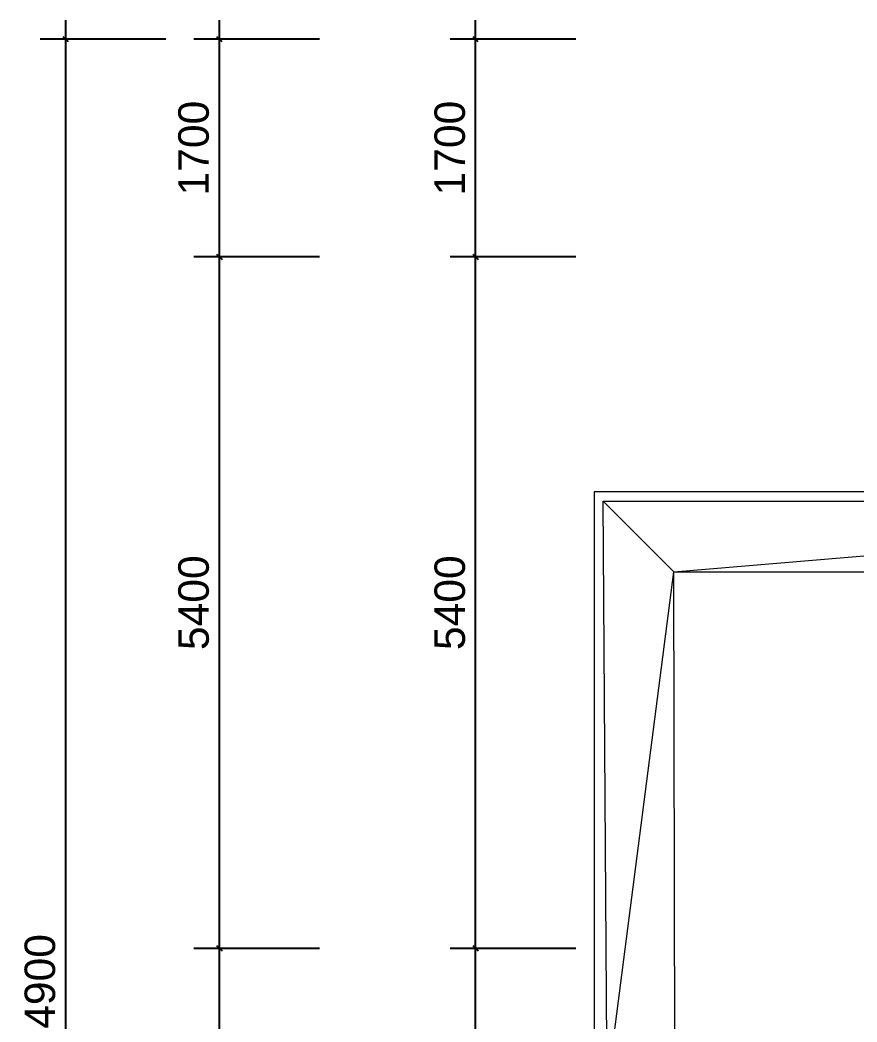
# Model space of a CAD drawing. Header units: millimetres. Extents: x -20510 to 108935, y -243239 to 20306.
# Drawn here: x -10757 to -4223, y -132774 to -124950 of the extents above; entities that cross this region are included whole.
import ezdxf

# ---------------------------------------------------------------- set-up
doc = ezdxf.new("R2010")
doc.units = ezdxf.units.MM
doc.layers.add('A-ANNO-DIMS', color=1, linetype='Continuous', lineweight=9)
doc.layers.add('G-IMPT', color=8, linetype='Continuous', lineweight=9)
doc.styles.add('Arial_5', font='arial.ttf', dxfattribs={"height": 238.125})
doc.dimstyles.new('SecretInternalLinAngDimStyle5p4736185', dxfattribs={"dimscale": 304.8, "dimtxt": 242.94927, "dimasz": 0.130208, "dimexe": 0.656168, "dimexo": 0.0625, "dimgap": 0.260417, "dimtad": 1, "dimdec": 0, "dimrnd": 100, "dimzin": 0, "dimdsep": 46, "dimtxsty": 'Arial_5', "dimblk1": 'OBLIQUE', "dimblk2": 'OBLIQUE', "dimsah": 1, "dimcen": 0.09, "dimdle": 0.492126, "dimazin": 0, "dimtfac": 1, "dimtdec": 4, "dimtix": 1, "dimtmove": 0, "dimatfit": 3, "dimfxl": 2.624672, "dimfxlon": 1, "dimtvp": 1, "dimtolj": 1, "dimtzin": 0, "dimarcsym": 2})

# ---------------------------------------------------------------- blocks, each defined once
blk = doc.blocks.new('Mat_Tien_3dsMax - Sync_3dsMax_To_Revit-2401403-05_MẶT BẰNG TẦNG ÁP MÁI')
at = {"layer": 'G-IMPT'}
for p, q in [((-6674.1, 4764.5), (-6674.1, 0)), ((50, 4764.5), (-6674.1, 4764.5)), ((-6574.1, 0), (-6603.4, 4693.8)), ((-6603.4, 4693.8), (50, 4693.8)), ((-6603.4, 4693.8), (-6051.8, 4142.2)), ((-6051.8, 4142.2), (50, 4656)), ((-6574.6, 87.5), (-6051.8, 4142.2)), ((-6051.8, 4142.2), (-300, 4142.4)), ((-6045.1, 0), (-6051.8, 4142.2))]:
    blk.add_line(p, q, dxfattribs=at)
blk = doc.blocks.new('Mat_Tien_3dsMax - Mat_Tien_3dsMax-2387879-05_MẶT BẰNG TẦNG ÁP MÁI')
blk.add_blockref('Mat_Tien_3dsMax - Sync_3dsMax_To_Revit-2401403-05_MẶT BẰNG TẦNG ÁP MÁI', (0, 0))
blk = doc.blocks.new('_Oblique')
at = {"color": 0, "linetype": 'ByBlock', "lineweight": -2}
blk.add_line((-0.5, -0.5), (0.5, 0.5), dxfattribs=at)
blk = doc.blocks.new('DIMBLOCK76-05_MẶT BẰNG TẦNG ÁP MÁI')
at = {"layer": 'A-ANNO-DIMS', "color": 0, "lineweight": -2, "transparency": 16777216}
for p, q in [((-10400, -140150), (-10400, -124950)), ((-9619.1, -125100), (-10600, -125100)), ((-9619.1, -140000), (-10600, -140000))]:
    blk.add_line(p, q, dxfattribs=at)
at = {"layer": 'Defpoints', "color": 0, "transparency": 16777216}
for p in [(-10400, -125100), (-9600, -125100), (-9600, -140000)]:
    blk.add_point(p, dxfattribs=at)
at = {"layer": 'A-ANNO-DIMS', "color": 0, "lineweight": -2, "transparency": 16777216, "xscale": 39.6875, "yscale": 39.6875, "zscale": 39.6875}
for p, rotation in [((-10400, -125100), 90), ((-10400, -140000), 270)]:
    blk.add_blockref('_Oblique', p, dxfattribs=dict(at, rotation=rotation))
at = {"layer": 'A-ANNO-DIMS', "color": 0, "transparency": 16777216, "insert": (-10601, -132550), "char_height": 238.12, "width": 1098.878, "attachment_point": 5, "rotation": 90, "style": 'Arial_5'}
blk.add_mtext('\\A1;14900', dxfattribs=at)
blk = doc.blocks.new('DIMBLOCK78-05_MẶT BẰNG TẦNG ÁP MÁI')
at = {"layer": 'A-ANNO-DIMS', "color": 0, "lineweight": -2, "transparency": 16777216}
for p, q in [((-9200, -134750), (-9200, -132050)), ((-8419.1, -132200), (-9400, -132200)), ((-8419.1, -134600), (-9400, -134600))]:
    blk.add_line(p, q, dxfattribs=at)
at = {"layer": 'Defpoints', "color": 0, "transparency": 16777216}
for p in [(-9200, -132200), (-8400, -132200), (-8400, -134600)]:
    blk.add_point(p, dxfattribs=at)
at = {"layer": 'A-ANNO-DIMS', "color": 0, "lineweight": -2, "transparency": 16777216, "xscale": 39.6875, "yscale": 39.6875, "zscale": 39.6875}
for p, rotation in [((-9200, -132200), 90), ((-9200, -134600), 270)]:
    blk.add_blockref('_Oblique', p, dxfattribs=dict(at, rotation=rotation))
at = {"layer": 'A-ANNO-DIMS', "color": 0, "transparency": 16777216, "insert": (-9401, -133400), "char_height": 238.12, "width": 879.103, "attachment_point": 5, "rotation": 90, "style": 'Arial_5'}
blk.add_mtext('\\A1;2400', dxfattribs=at)
blk = doc.blocks.new('DIMBLOCK79-05_MẶT BẰNG TẦNG ÁP MÁI')
at = {"layer": 'A-ANNO-DIMS', "color": 0, "lineweight": -2, "transparency": 16777216}
for p, q in [((-9200, -132350), (-9200, -126650)), ((-8419.1, -126800), (-9400, -126800)), ((-8419.1, -132200), (-9400, -132200))]:
    blk.add_line(p, q, dxfattribs=at)
at = {"layer": 'Defpoints', "color": 0, "transparency": 16777216}
for p in [(-9200, -126800), (-8400, -126800), (-8400, -132200)]:
    blk.add_point(p, dxfattribs=at)
at = {"layer": 'A-ANNO-DIMS', "color": 0, "lineweight": -2, "transparency": 16777216, "xscale": 39.6875, "yscale": 39.6875, "zscale": 39.6875}
for p, rotation in [((-9200, -126800), 90), ((-9200, -132200), 270)]:
    blk.add_blockref('_Oblique', p, dxfattribs=dict(at, rotation=rotation))
at = {"layer": 'A-ANNO-DIMS', "color": 0, "transparency": 16777216, "insert": (-9401, -129500), "char_height": 238.12, "width": 879.103, "attachment_point": 5, "rotation": 90, "style": 'Arial_5'}
blk.add_mtext('\\A1;5400', dxfattribs=at)
blk = doc.blocks.new('DIMBLOCK80-05_MẶT BẰNG TẦNG ÁP MÁI')
at = {"layer": 'A-ANNO-DIMS', "color": 0, "lineweight": -2, "transparency": 16777216}
for p, q in [((-9200, -126950), (-9200, -124950)), ((-8419.1, -125100), (-9400, -125100)), ((-8419.1, -126800), (-9400, -126800))]:
    blk.add_line(p, q, dxfattribs=at)
at = {"layer": 'Defpoints', "color": 0, "transparency": 16777216}
for p in [(-9200, -125100), (-8400, -125100), (-8400, -126800)]:
    blk.add_point(p, dxfattribs=at)
at = {"layer": 'A-ANNO-DIMS', "color": 0, "lineweight": -2, "transparency": 16777216, "xscale": 39.6875, "yscale": 39.6875, "zscale": 39.6875}
for p, rotation in [((-9200, -125100), 90), ((-9200, -126800), 270)]:
    blk.add_blockref('_Oblique', p, dxfattribs=dict(at, rotation=rotation))
at = {"layer": 'A-ANNO-DIMS', "color": 0, "transparency": 16777216, "insert": (-9401, -125950), "char_height": 238.12, "width": 879.103, "attachment_point": 5, "rotation": 90, "style": 'Arial_5'}
blk.add_mtext('\\A1;1700', dxfattribs=at)
blk = doc.blocks.new('DIMBLOCK82-05_MẶT BẰNG TẦNG ÁP MÁI')
at = {"layer": 'A-ANNO-DIMS', "color": 0, "lineweight": -2, "transparency": 16777216}
for p, q in [((-7200, -134750), (-7200, -132050)), ((-6419.1, -132200), (-7400, -132200)), ((-6419.1, -134600), (-7400, -134600))]:
    blk.add_line(p, q, dxfattribs=at)
at = {"layer": 'Defpoints', "color": 0, "transparency": 16777216}
for p in [(-7200, -132200), (-6400, -132200), (-6400, -134600)]:
    blk.add_point(p, dxfattribs=at)
at = {"layer": 'A-ANNO-DIMS', "color": 0, "lineweight": -2, "transparency": 16777216, "xscale": 39.6875, "yscale": 39.6875, "zscale": 39.6875}
for p, rotation in [((-7200, -132200), 90), ((-7200, -134600), 270)]:
    blk.add_blockref('_Oblique', p, dxfattribs=dict(at, rotation=rotation))
at = {"layer": 'A-ANNO-DIMS', "color": 0, "transparency": 16777216, "insert": (-7401, -133400), "char_height": 238.12, "width": 879.103, "attachment_point": 5, "rotation": 90, "style": 'Arial_5'}
blk.add_mtext('\\A1;2400', dxfattribs=at)
blk = doc.blocks.new('DIMBLOCK83-05_MẶT BẰNG TẦNG ÁP MÁI')
at = {"layer": 'A-ANNO-DIMS', "color": 0, "lineweight": -2, "transparency": 16777216}
for p, q in [((-7200, -132350), (-7200, -126650)), ((-6419.1, -126800), (-7400, -126800)), ((-6419.1, -132200), (-7400, -132200))]:
    blk.add_line(p, q, dxfattribs=at)
at = {"layer": 'Defpoints', "color": 0, "transparency": 16777216}
for p in [(-7200, -126800), (-6400, -126800), (-6400, -132200)]:
    blk.add_point(p, dxfattribs=at)
at = {"layer": 'A-ANNO-DIMS', "color": 0, "lineweight": -2, "transparency": 16777216, "xscale": 39.6875, "yscale": 39.6875, "zscale": 39.6875}
for p, rotation in [((-7200, -126800), 90), ((-7200, -132200), 270)]:
    blk.add_blockref('_Oblique', p, dxfattribs=dict(at, rotation=rotation))
at = {"layer": 'A-ANNO-DIMS', "color": 0, "transparency": 16777216, "insert": (-7401, -129500), "char_height": 238.12, "width": 879.103, "attachment_point": 5, "rotation": 90, "style": 'Arial_5'}
blk.add_mtext('\\A1;5400', dxfattribs=at)
blk = doc.blocks.new('DIMBLOCK84-05_MẶT BẰNG TẦNG ÁP MÁI')
at = {"layer": 'A-ANNO-DIMS', "color": 0, "lineweight": -2, "transparency": 16777216}
for p, q in [((-7200, -126950), (-7200, -124950)), ((-6419.1, -125100), (-7400, -125100)), ((-6419.1, -126800), (-7400, -126800))]:
    blk.add_line(p, q, dxfattribs=at)
at = {"layer": 'Defpoints', "color": 0, "transparency": 16777216}
for p in [(-7200, -125100), (-6400, -125100), (-6400, -126800)]:
    blk.add_point(p, dxfattribs=at)
at = {"layer": 'A-ANNO-DIMS', "color": 0, "lineweight": -2, "transparency": 16777216, "xscale": 39.6875, "yscale": 39.6875, "zscale": 39.6875}
for p, rotation in [((-7200, -125100), 90), ((-7200, -126800), 270)]:
    blk.add_blockref('_Oblique', p, dxfattribs=dict(at, rotation=rotation))
at = {"layer": 'A-ANNO-DIMS', "color": 0, "transparency": 16777216, "insert": (-7401, -125950), "char_height": 238.12, "width": 879.103, "attachment_point": 5, "rotation": 90, "style": 'Arial_5'}
blk.add_mtext('\\A1;1700', dxfattribs=at)

msp = doc.modelspace()

# ---------------------------------------------------------------- block references
at = {"layer": 'G-IMPT'}
msp.add_blockref('Mat_Tien_3dsMax - Mat_Tien_3dsMax-2387879-05_MẶT BẰNG TẦNG ÁP MÁI', (400, -133400), dxfattribs=at)

# ---------------------------------------------------------------- dimensions: what is measured, and where the dimension line sits
at = {"layer": 'A-ANNO-DIMS'}
for base, p1, p2, override, picture, middle in [((-10400, -125100), (-9600, -140000), (-9600, -125100), {"dimpost": '<>', "dimfxl": 14900}, 'DIMBLOCK76-05_MẶT BẰNG TẦNG ÁP MÁI', (-10601, -132550)), ((-9200, -125100), (-8400, -126800), (-8400, -125100), {"dimpost": '<>', "dimfxl": 1700}, 'DIMBLOCK80-05_MẶT BẰNG TẦNG ÁP MÁI', (-9401, -125950)), ((-7200, -125100), (-6400, -126800), (-6400, -125100), {"dimpost": '<>', "dimfxl": 1700}, 'DIMBLOCK84-05_MẶT BẰNG TẦNG ÁP MÁI', (-7401, -125950)), ((-9200, -126800), (-8400, -132200), (-8400, -126800), {"dimpost": '<>', "dimfxl": 5400}, 'DIMBLOCK79-05_MẶT BẰNG TẦNG ÁP MÁI', (-9401, -129500)), ((-7200, -126800), (-6400, -132200), (-6400, -126800), {"dimpost": '<>', "dimfxl": 5400}, 'DIMBLOCK83-05_MẶT BẰNG TẦNG ÁP MÁI', (-7401, -129500)), ((-9200, -132200), (-8400, -134600), (-8400, -132200), {"dimpost": '<>', "dimfxl": 2400}, 'DIMBLOCK78-05_MẶT BẰNG TẦNG ÁP MÁI', (-9401, -133400)), ((-7200, -132200), (-6400, -134600), (-6400, -132200), {"dimpost": '<>', "dimfxl": 2400}, 'DIMBLOCK82-05_MẶT BẰNG TẦNG ÁP MÁI', (-7401, -133400))]:
    dim = msp.add_linear_dim(base=base, p1=p1, p2=p2, angle=90, dimstyle='SecretInternalLinAngDimStyle5p4736185', override=override, dxfattribs=at)
    dim.commit()
    dim.dimension.update_dxf_attribs({"geometry": picture, "text_midpoint": middle})

doc.saveas('drawing.dxf')
